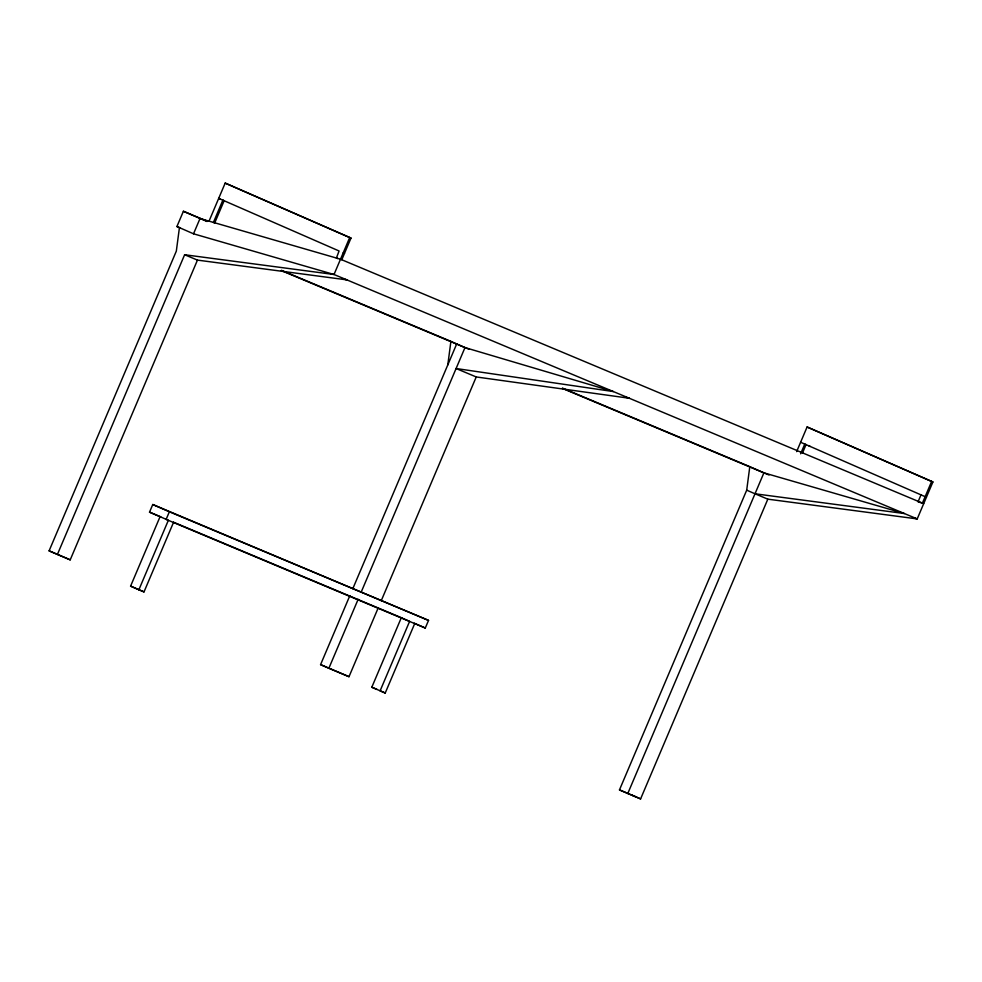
<?xml version="1.0" encoding="UTF-8"?>
<svg xmlns="http://www.w3.org/2000/svg" width="982" height="982" viewBox="0 0 982 982"><rect width="100%" height="100%" fill="white"/><g stroke="black" fill="none" stroke-linecap="round" stroke-linejoin="round"><path stroke-width="1.47" d="M179.424 227.64L176.33 251.11L49.1 550.853L70.213 559.85L197.456 260.107L346.842 279.858L342.448 278.593M447.804 364.887L450.898 341.417L464.989 347.579L613.345 391.56L456.102 368.52L476.233 376.953L629.29 398.238L626.344 397.379M746.701 490.165L749.794 466.683L763.898 472.845L904.397 513.537L755.011 493.786L746.701 490.165L619.47 789.896L640.595 798.906L767.826 499.163L917.213 518.913L932.9 481.966L807.094 426.986L796.635 451.634M914.291 518.066L917.213 518.913L334.027 274.494L193.528 233.802L176.92 226.535L183.401 211.265L207.411 221.331M57.398 554.474L184.628 254.743L334.027 274.494L349.702 237.534L225.185 183.094L209.031 221.146M193.528 233.802L200.009 218.532L340.508 259.223L923.694 503.643M173.507 522.424L144.01 591.9L138.892 589.752L168.376 520.276L149.522 512.15L152.762 504.515L428.533 620.391L425.292 628.026L166.13 519.404L169.37 511.769L152.762 504.515M138.892 589.752L130.594 586.131L160.078 516.642M341.785 259.751L350.991 238.074L225.185 183.094M378.266 607.735L349.003 676.696L328.872 668.251L320.574 664.63L349.838 595.669M352.833 588.635L456.691 343.945M328.872 668.251L358.148 599.302M361.13 592.269L464.989 347.579M381.249 600.702L476.233 376.953M385.239 693.01L371.81 687.228L401.307 617.739L409.604 621.373L380.108 690.849L385.239 693.01L414.735 623.521M627.78 793.53L763.898 472.845M800.637 453.794L804.761 444.073L806.05 444.613L802.503 452.947M920.993 494.879L918.047 501.839L922.417 503.103L931.623 481.425L807.094 426.986M349.702 237.534L350.991 238.074M931.623 481.425L932.9 481.966M219.98 198.904L218.704 198.364L339.072 250.987L336.409 258.033L337.685 258.573M808.923 445.889L810.211 446.429M343.221 252.804L344.51 253.344M926.419 497.236L800.612 442.256M207.067 221.49L183.401 211.265M176.92 226.535L179.743 227.726M281.417 270.332L450.861 341.355M562.416 388.111L750.223 466.818M281.245 270.566L469.015 349.261M562.551 388.467L769.029 474.993M184.628 254.743L197.456 260.107M755.011 493.786L767.826 499.163M169.37 511.769L428.533 620.391M149.522 512.15L160.79 516.863M173.47 522.178L401.65 617.813M49.1 550.853L70.213 559.85M320.574 664.63L349.003 676.696M619.47 789.896L636.446 797.089M130.594 586.131L144.01 591.9M371.81 687.228L376.941 689.376M414.22 623.189L425.292 628.026M632.298 795.273L640.595 798.906M222.853 200.181L213.413 222.411L214.702 222.951L224.142 200.721L222.853 200.181"/></g></svg>
